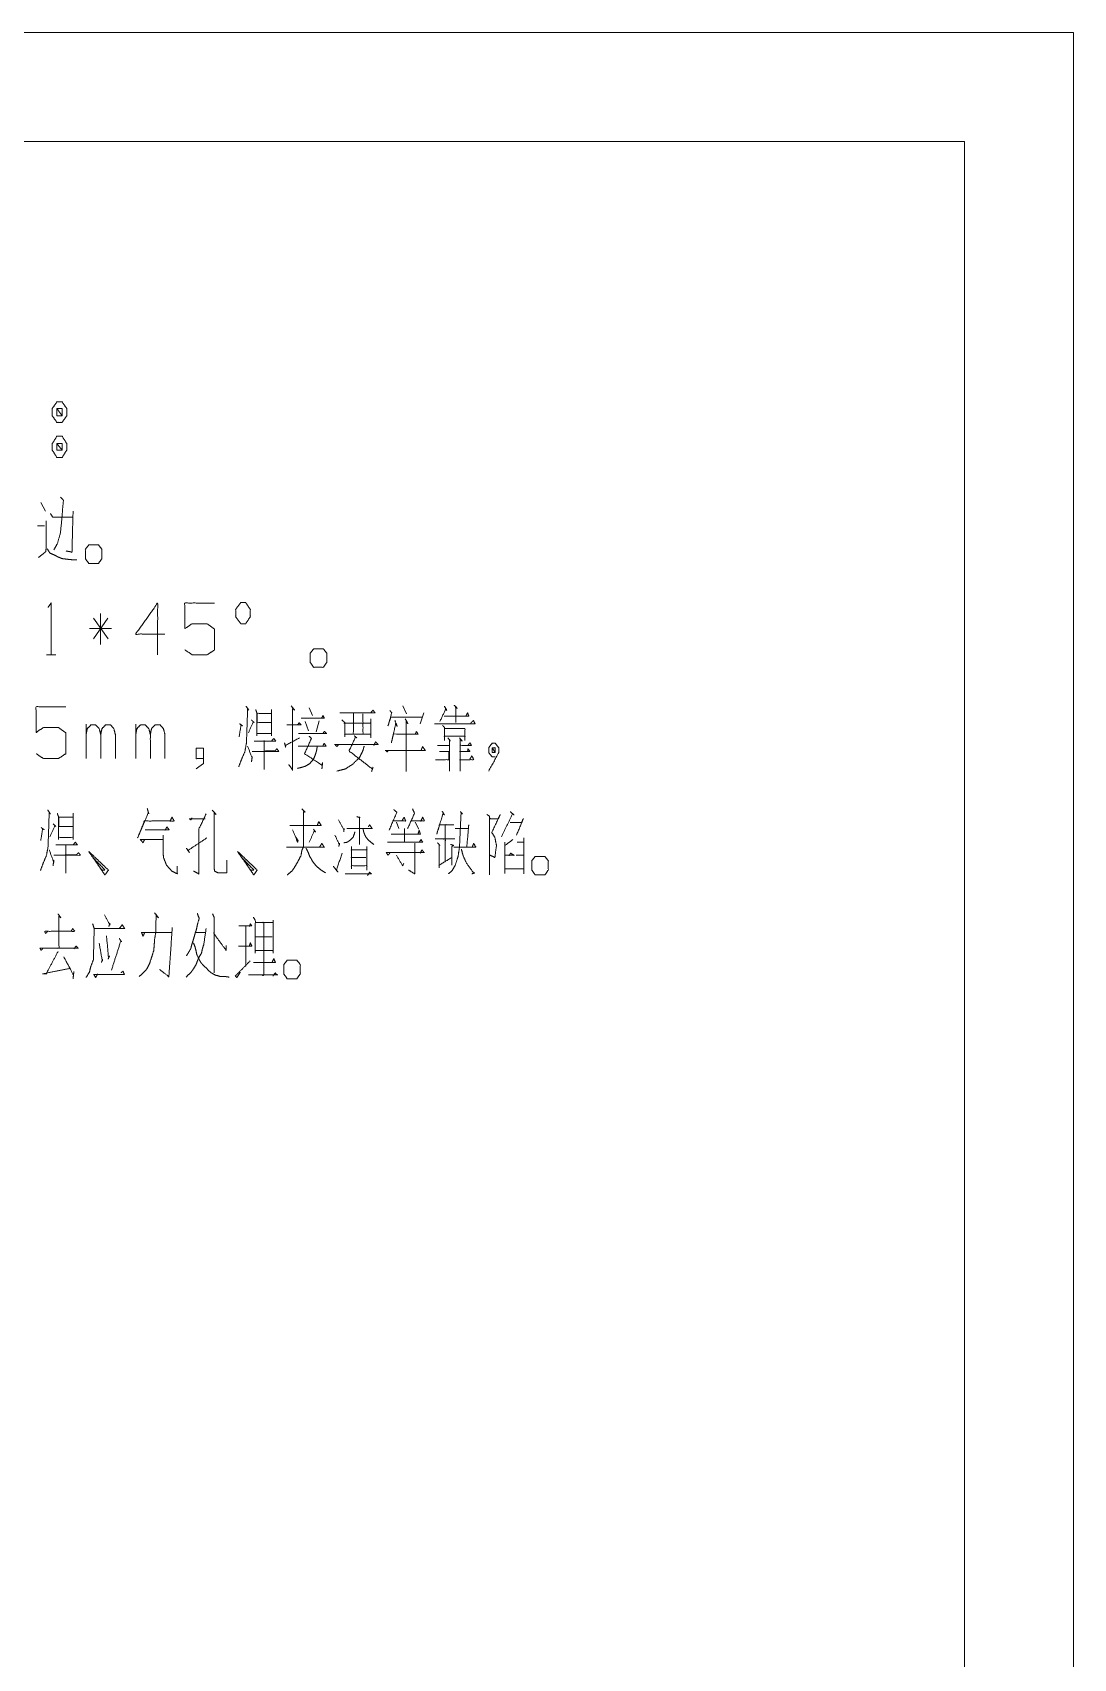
# Model space of a CAD drawing. Header units: millimetres. Extents: x 2210 to 79821, y -19430 to 2344.
# Drawn here: x 9041.4 to 9089.2, y 1715.2 to 1789.8 of the extents above; entities that cross this region are included whole.
import ezdxf

# ---------------------------------------------------------------- set-up
doc = ezdxf.new("R2010")
doc.units = ezdxf.units.MM
doc.layers.add('101', color=7, linetype='Continuous', true_color=0xffffff)

msp = doc.modelspace()

# ---------------------------------------------------------------- linework, layer by layer
at = {"layer": '101', "color": 133, "linetype": 'Continuous', "lineweight": 18}
for p, q in [((9089.207, 1789.822), (8669.207, 1789.822)), ((9089.207, 1492.822), (9089.207, 1789.822)), ((9084.207, 1784.822), (8694.207, 1784.822)), ((9084.207, 1497.822), (9084.207, 1784.822))]:
    msp.add_line(p, q, dxfattribs=at)
at = {"layer": '101', "color": 72, "linetype": 'Continuous', "lineweight": 18}
for p, q in [((9041.809, 1768.263), (9042.021, 1767.863)), ((9041.668, 1767.188), (9041.986, 1767.188)), ((9044.227, 1762.95), (9044.899, 1762)), ((9044.881, 1762.95), (9044.227, 1762)), ((9044.545, 1761.75), (9044.545, 1763.175)), ((9045.058, 1762.475), (9044.05, 1762.475)), ((9042.074, 1761.275), (9042.498, 1761.275)), ((9058.434, 1758.938), (9058.593, 1758.563)), ((9053.951, 1758.213), (9054.093, 1757.788)), ((9054.128, 1758.838), (9054.287, 1758.488)), ((9054.588, 1758.238), (9054.446, 1757.738)), ((9059.388, 1758.613), (9059.229, 1758.113)), ((9043.891, 1756.513), (9043.891, 1758.088)), ((9046.168, 1756.513), (9046.168, 1758.088)), ((9058.133, 1753.6), (9058.239, 1753.3)), ((9058.504, 1753.3), (9058.504, 1752.675)), ((9058.999, 1753.6), (9059.158, 1753.275)), ((9063.623, 1752.075), (9063.959, 1752.075)), ((9048.939, 1748.538), (9049.363, 1748.538)), ((9051.215, 1748.813), (9051.215, 1746.988)), ((9051.657, 1748.338), (9052.435, 1748.338))]:
    msp.add_line(p, q, dxfattribs=at)
for points, knots in [([(9042.79, 1772.875), (9042.551, 1772.875), (9042.339, 1772.575), (9042.339, 1772.238), (9042.551, 1771.938), (9042.79, 1771.938), (9043.002, 1772.238), (9043.002, 1772.575), (9042.79, 1772.875)], [0, 0, 0.091012, 0.231146, 0.359875, 0.500009, 0.591021, 0.731146, 0.859875, 1, 1]), ([(9042.551, 1772.238), (9042.79, 1772.238), (9042.551, 1772.575), (9042.551, 1772.238)], [0, 0, 0.24116, 0.6589, 1, 1]), ([(9042.79, 1772.238), (9042.79, 1772.575), (9042.551, 1772.575)], [0, 0, 0.585821, 1, 1]), ([(9043.002, 1770.963), (9042.79, 1771.3), (9042.551, 1771.3), (9042.339, 1770.963), (9042.339, 1770.663), (9042.551, 1770.325), (9042.79, 1770.325), (9043.002, 1770.663), (9043.002, 1770.963)], [0, 0, 0.149197, 0.238511, 0.387715, 0.5, 0.649205, 0.738519, 0.887715, 1, 1]), ([(9042.551, 1770.963), (9042.551, 1770.663), (9042.79, 1770.663)], [0, 0, 0.556971, 1, 1]), ([(9042.79, 1770.963), (9042.551, 1770.963), (9042.79, 1770.663), (9042.79, 1770.963)], [0, 0, 0.258827, 0.674606, 1, 1]), ([(9042.711, 1768.513), (9042.852, 1768.363), (9042.817, 1768.013), (9042.781, 1767.538), (9042.711, 1766.863), (9042.569, 1766.363), (9042.41, 1766.088)], [0, 0, 0.080825, 0.218773, 0.405544, 0.671675, 0.87543, 1, 1]), ([(9043.294, 1767.863), (9043.241, 1765.988), (9042.976, 1766.038)], [0, 0, 0.874254, 1, 1]), ([(9042.057, 1767.413), (9042.057, 1766.163), (9042.039, 1766.013), (9041.897, 1765.888), (9041.703, 1765.738)], [0, 0, 0.681074, 0.763374, 0.866199, 1, 1]), ([(9042.251, 1767.763), (9042.357, 1767.588), (9043.276, 1767.588)], [0, 0, 0.182091, 1, 1]), ([(9042.11, 1766.138), (9042.233, 1765.938), (9042.41, 1765.863), (9042.604, 1765.763), (9042.781, 1765.688), (9042.976, 1765.663), (9043.223, 1765.638), (9043.471, 1765.638)], [0, 0, 0.153716, 0.27922, 0.422119, 0.547599, 0.675721, 0.838258, 1, 1]), ([(9043.856, 1765.688), (9043.856, 1766.113), (9044.015, 1766.313), (9044.457, 1766.313), (9044.616, 1766.113), (9044.616, 1765.688), (9044.457, 1765.463), (9044.015, 1765.463), (9043.856, 1765.688)], [0, 0, 0.152001, 0.243404, 0.401438, 0.492841, 0.644843, 0.743404, 0.901438, 1, 1]), ([(9042.145, 1763.45), (9042.286, 1763.65), (9042.286, 1761.275)], [0, 0, 0.093484, 1, 1]), ([(9047.511, 1762.225), (9046.168, 1762.225), (9047.175, 1763.65), (9047.175, 1761.275)], [0, 0, 0.245871, 0.565294, 1, 1]), ([(9048.426, 1761.5), (9048.762, 1761.275), (9049.452, 1761.275), (9049.787, 1761.5), (9049.787, 1762.45), (9049.452, 1762.7), (9048.762, 1762.7), (9048.426, 1762.475), (9048.426, 1763.65), (9049.787, 1763.65)], [0, 0, 0.062227, 0.168344, 0.230571, 0.376817, 0.441265, 0.547381, 0.609608, 0.790491, 1, 1]), ([(9050.986, 1762.7), (9051.215, 1762.7), (9051.428, 1763.025), (9051.428, 1763.35), (9051.215, 1763.675), (9050.986, 1763.675), (9050.756, 1763.35), (9050.756, 1763.025), (9050.986, 1762.7)], [0, 0, 0.08568, 0.230391, 0.351581, 0.496291, 0.581972, 0.730391, 0.851581, 1, 1]), ([(9054.178, 1760.925), (9054.178, 1761.35), (9054.337, 1761.55), (9054.779, 1761.55), (9054.938, 1761.35), (9054.938, 1760.925), (9054.779, 1760.7), (9054.337, 1760.7), (9054.178, 1760.925)], [0, 0, 0.152001, 0.243404, 0.401438, 0.492841, 0.644843, 0.743404, 0.901438, 1, 1]), ([(9041.597, 1756.738), (9041.933, 1756.513), (9042.622, 1756.513), (9042.958, 1756.738), (9042.958, 1757.688), (9042.622, 1757.938), (9041.933, 1757.938), (9041.597, 1757.713), (9041.597, 1758.888), (9042.958, 1758.888)], [0, 0, 0.062227, 0.168344, 0.230571, 0.376817, 0.441265, 0.547381, 0.609608, 0.790491, 1, 1]), ([(9051.233, 1758.913), (9051.357, 1758.738), (9051.304, 1758.813), (9051.251, 1757.238), (9051.18, 1756.838), (9051.021, 1756.463), (9050.897, 1756.138)], [0, 0, 0.070423, 0.100597, 0.618411, 0.751881, 0.885731, 1, 1]), ([(9053.298, 1758.938), (9053.457, 1758.738), (9053.368, 1758.813), (9053.368, 1755.988), (9053.191, 1756.238)], [0, 0, 0.072951, 0.106035, 0.912581, 1, 1]), ([(9060.339, 1758.913), (9060.445, 1758.713), (9060.41, 1758.813), (9060.127, 1758.213)], [0, 0, 0.227343, 0.333861, 1, 1]), ([(9060.781, 1758.963), (9060.922, 1758.813), (9060.852, 1758.913), (9060.852, 1758.163)], [0, 0, 0.191129, 0.304687, 1, 1]), ([(9051.481, 1758.288), (9051.604, 1758.163), (9051.569, 1758.213), (9051.339, 1757.688)], [0, 0, 0.2171, 0.292679, 1, 1]), ([(9051.675, 1758.763), (9051.728, 1758.613), (9051.728, 1757.563), (9051.728, 1757.663), (9052.4, 1757.663), (9052.4, 1757.563), (9052.4, 1758.763), (9052.4, 1758.588), (9051.746, 1758.588), (9051.746, 1758.163), (9052.382, 1758.163)], [0, 0, 0.030766, 0.233824, 0.25316, 0.383045, 0.402381, 0.634445, 0.668287, 0.794759, 0.87695, 1, 1]), ([(9053.103, 1758.063), (9053.757, 1758.063), (9053.669, 1758.163), (9053.598, 1758.063)], [0, 0, 0.718752, 0.86542, 1, 1]), ([(9053.757, 1758.363), (9054.818, 1758.363), (9054.765, 1758.488), (9054.694, 1758.363)], [0, 0, 0.791484, 0.892824, 1, 1]), ([(9055.539, 1758.613), (9057.147, 1758.613), (9057.059, 1758.738), (9056.953, 1758.613)], [0, 0, 0.835359, 0.914868, 1, 1]), ([(9055.627, 1758.288), (9055.768, 1758.163), (9055.768, 1757.513), (9055.768, 1757.638), (9056.953, 1757.638), (9056.953, 1757.463), (9056.953, 1758.338), (9056.953, 1758.138), (9055.715, 1758.138), (9056.157, 1758.138), (9056.157, 1758.588), (9056.157, 1757.638), (9056.599, 1757.638), (9056.599, 1758.563)], [0, 0, 0.024061, 0.106925, 0.12286, 0.273832, 0.296142, 0.407694, 0.433192, 0.590926, 0.647262, 0.704631, 0.825743, 0.882074, 1, 1]), ([(9057.833, 1758.713), (9057.921, 1758.613), (9057.744, 1758.013), (9057.886, 1758.413), (9059.3, 1758.413)], [0, 0, 0.051382, 0.292219, 0.455573, 1, 1]), ([(9058.063, 1758.263), (9058.169, 1757.988), (9058.098, 1758.113), (9057.903, 1757.238), (9057.992, 1757.638), (9059.123, 1757.638), (9059.052, 1757.763), (9058.999, 1757.638)], [0, 0, 0.093421, 0.138942, 0.42305, 0.552892, 0.911445, 0.956967, 1, 1]), ([(9058.54, 1758.338), (9058.664, 1758.113), (9058.575, 1758.213), (9058.575, 1755.913)], [0, 0, 0.095448, 0.145054, 1, 1]), ([(9059.88, 1758.113), (9061.735, 1758.113), (9061.665, 1758.263), (9061.541, 1758.138)], [0, 0, 0.844523, 0.919977, 1, 1]), ([(9060.321, 1758.463), (9061.453, 1758.463), (9061.4, 1758.613), (9061.329, 1758.488)], [0, 0, 0.788885, 0.899843, 1, 1]), ([(9043.891, 1757.613), (9043.944, 1757.888), (9044.121, 1758.063), (9044.315, 1758.063), (9044.492, 1757.888), (9044.563, 1757.613), (9044.563, 1756.513)], [0, 0, 0.118873, 0.224452, 0.306981, 0.41256, 0.533077, 1, 1]), ([(9044.563, 1757.613), (9044.616, 1757.888), (9044.793, 1758.063), (9045.005, 1758.063), (9045.164, 1757.888), (9045.234, 1757.613), (9045.234, 1756.513)], [0, 0, 0.118598, 0.223931, 0.313762, 0.413923, 0.53416, 1, 1]), ([(9046.168, 1757.613), (9046.221, 1757.888), (9046.397, 1758.063), (9046.592, 1758.063), (9046.769, 1757.888), (9046.839, 1757.613), (9046.839, 1756.513)], [0, 0, 0.11887, 0.22446, 0.306972, 0.412562, 0.533079, 1, 1]), ([(9046.839, 1757.613), (9046.892, 1757.888), (9047.069, 1758.063), (9047.281, 1758.063), (9047.44, 1757.888), (9047.511, 1757.613), (9047.511, 1756.513)], [0, 0, 0.118599, 0.223933, 0.313765, 0.413914, 0.534157, 1, 1]), ([(9050.933, 1758.113), (9051.074, 1758.013), (9051.003, 1758.063), (9050.915, 1757.513)], [0, 0, 0.21204, 0.31808, 1, 1]), ([(9051.604, 1757.313), (9052.594, 1757.313), (9052.506, 1757.438), (9052.417, 1757.338)], [0, 0, 0.775514, 0.895461, 1, 1]), ([(9052.997, 1757.238), (9053.05, 1757.038), (9053.032, 1757.113), (9053.686, 1757.463)], [0, 0, 0.20173, 0.276869, 1, 1]), ([(9053.633, 1757.663), (9054.924, 1757.663), (9054.835, 1757.763), (9054.747, 1757.663)], [0, 0, 0.828595, 0.914307, 1, 1]), ([(9054.128, 1757.538), (9054.234, 1757.438), (9053.916, 1756.738), (9054.712, 1756.213), (9054.747, 1756.338), (9054.712, 1756.038)], [0, 0, 0.063381, 0.397728, 0.812149, 0.868641, 1, 1]), ([(9056.193, 1757.563), (9056.316, 1757.463), (9056.263, 1757.513), (9055.963, 1756.863), (9057.023, 1756.038), (9057.059, 1756.113), (9056.988, 1755.913)], [0, 0, 0.061504, 0.089684, 0.366516, 0.885934, 0.917992, 1, 1]), ([(9060.251, 1758.038), (9060.339, 1757.938), (9060.339, 1757.338), (9060.339, 1757.538), (9061.276, 1757.538), (9061.276, 1757.338), (9061.276, 1757.888), (9060.321, 1757.888)], [0, 0, 0.037337, 0.205184, 0.261131, 0.523188, 0.579135, 0.732993, 1, 1]), ([(9060.498, 1757.463), (9060.604, 1757.313), (9060.569, 1757.388), (9060.569, 1755.938)], [0, 0, 0.107012, 0.155318, 1, 1]), ([(9061.028, 1757.463), (9061.152, 1757.313), (9061.064, 1757.388), (9061.064, 1755.938), (9061.064, 1757.113), (9061.576, 1757.113), (9061.506, 1757.238), (9061.417, 1757.113)], [0, 0, 0.051928, 0.082886, 0.470105, 0.783888, 0.920772, 0.959125, 1, 1]), ([(9049.275, 1756.513), (9048.939, 1756.513), (9048.939, 1756.988), (9049.275, 1756.988), (9049.275, 1756.288), (9048.939, 1756.038)], [0, 0, 0.148256, 0.357928, 0.506184, 0.815178, 1, 1]), ([(9051.304, 1757.088), (9051.516, 1756.513), (9051.516, 1756.613), (9051.481, 1756.363)], [0, 0, 0.63485, 0.738443, 1, 1]), ([(9051.516, 1756.838), (9052.736, 1756.838), (9052.647, 1756.963), (9052.559, 1756.863), (9052.064, 1756.863), (9052.064, 1757.338), (9052.064, 1756.013)], [0, 0, 0.320853, 0.361123, 0.396236, 0.526437, 0.651407, 1, 1]), ([(9054.499, 1757.063), (9054.464, 1756.863), (9054.411, 1756.688), (9054.34, 1756.513), (9054.164, 1756.288), (9053.951, 1756.163), (9053.792, 1756.113), (9053.598, 1756.063)], [0, 0, 0.137747, 0.261754, 0.389765, 0.583805, 0.750783, 0.863849, 1, 1]), ([(9053.616, 1757.088), (9054.906, 1757.088), (9054.818, 1757.213), (9054.765, 1757.113)], [0, 0, 0.828938, 0.927288, 1, 1]), ([(9055.486, 1757.163), (9055.397, 1757.063), (9055.309, 1757.163), (9057.288, 1757.163), (9057.182, 1757.288), (9057.094, 1757.113)], [0, 0, 0.05119, 0.102391, 0.861893, 0.924788, 1, 1]), ([(9056.652, 1757.088), (9056.599, 1756.888), (9056.44, 1756.563), (9056.104, 1756.238), (9055.786, 1756.038), (9055.397, 1755.938)], [0, 0, 0.114098, 0.313632, 0.571362, 0.778585, 1, 1]), ([(9057.762, 1756.888), (9057.709, 1756.813), (9057.638, 1756.888), (9059.459, 1756.888), (9059.335, 1757.063), (9059.264, 1756.888)], [0, 0, 0.037986, 0.080605, 0.833347, 0.921963, 1, 1]), ([(9060.021, 1757.113), (9060.586, 1757.113), (9060.533, 1757.113), (9060.569, 1757.113), (9060.569, 1756.838), (9060.109, 1756.838), (9060.533, 1756.838), (9060.533, 1756.463), (9059.933, 1756.463)], [0, 0, 0.202817, 0.221822, 0.234497, 0.333111, 0.497902, 0.650019, 0.784493, 1, 1]), ([(9061.028, 1756.838), (9061.506, 1756.838), (9061.417, 1756.963), (9061.4, 1756.838)], [0, 0, 0.630795, 0.833126, 1, 1]), ([(9062.669, 1756.588), (9062.527, 1756.588), (9062.368, 1756.788), (9062.368, 1757.013), (9062.527, 1757.213), (9062.669, 1757.213), (9062.828, 1757.013), (9062.828, 1756.788), (9062.368, 1755.938)], [0, 0, 0.057341, 0.160987, 0.252238, 0.355877, 0.413218, 0.516857, 0.608109, 1, 1]), ([(9062.527, 1756.788), (9062.669, 1756.788), (9062.527, 1757.013), (9062.527, 1756.788)], [0, 0, 0.223671, 0.644056, 1, 1]), ([(9062.669, 1756.788), (9062.669, 1757.013), (9062.527, 1757.013)], [0, 0, 0.614104, 1, 1]), ([(9061.028, 1756.463), (9061.682, 1756.463), (9061.594, 1756.638), (9061.506, 1756.488)], [0, 0, 0.638562, 0.829994, 1, 1]), ([(9042.127, 1754.15), (9042.251, 1753.975), (9042.198, 1754.05), (9042.145, 1752.475), (9042.074, 1752.075), (9041.915, 1751.7), (9041.791, 1751.375)], [0, 0, 0.070423, 0.100605, 0.618416, 0.751887, 0.885731, 1, 1]), ([(9042.569, 1754), (9042.622, 1753.85), (9042.622, 1752.8), (9042.622, 1752.9), (9043.294, 1752.9), (9043.294, 1752.8), (9043.294, 1754), (9043.294, 1753.825), (9042.64, 1753.825), (9042.64, 1753.4), (9043.276, 1753.4)], [0, 0, 0.030766, 0.233823, 0.253158, 0.38305, 0.402386, 0.634448, 0.66829, 0.79476, 0.876951, 1, 1]), ([(9046.698, 1754.225), (9046.769, 1753.975), (9046.751, 1754.05), (9046.256, 1752.875), (9046.574, 1753.65), (9047.935, 1753.65), (9047.829, 1753.825), (9047.741, 1753.625)], [0, 0, 0.061361, 0.07956, 0.380695, 0.578569, 0.900023, 0.948357, 1, 1]), ([(9048.745, 1753.8), (9048.709, 1753.7), (9048.621, 1753.75), (9049.363, 1753.75)], [0, 0, 0.111661, 0.218529, 1, 1]), ([(9049.399, 1753.975), (9049.063, 1753.275), (9049.063, 1751.225), (9048.815, 1751.35)], [0, 0, 0.250154, 0.910669, 1, 1]), ([(9049.681, 1754.15), (9049.858, 1753.95), (9049.77, 1754), (9049.77, 1751.475), (9049.787, 1751.35), (9049.946, 1751.275), (9050.353, 1751.275), (9050.353, 1751.85)], [0, 0, 0.063898, 0.088201, 0.692693, 0.722914, 0.76502, 0.86234, 1, 1]), ([(9053.792, 1754.2), (9053.951, 1754.05), (9053.863, 1754.075), (9053.863, 1752.45), (9053.792, 1752.3), (9053.757, 1752.075), (9053.616, 1751.8), (9053.457, 1751.525), (9053.333, 1751.35), (9053.121, 1751.175)], [0, 0, 0.063456, 0.090106, 0.561773, 0.6099, 0.676008, 0.765765, 0.857978, 0.920179, 1, 1]), ([(9055.468, 1753.7), (9055.715, 1753.25), (9055.733, 1753.3), (9055.715, 1753.15)], [0, 0, 0.715607, 0.789518, 1, 1]), ([(9056.316, 1753.85), (9056.458, 1753.8), (9056.44, 1753.825), (9056.44, 1752.575), (9056.44, 1753.3), (9055.857, 1753.3), (9057.023, 1753.3), (9056.9, 1753.475), (9056.847, 1753.375)], [0, 0, 0.035429, 0.042658, 0.337964, 0.509243, 0.647042, 0.92263, 0.973257, 1, 1]), ([(9058.01, 1754.175), (9058.151, 1754.05), (9057.797, 1753.225)], [0, 0, 0.173729, 1, 1]), ([(9058.01, 1753.65), (9058.557, 1753.65), (9058.487, 1753.825), (9058.381, 1753.65)], [0, 0, 0.582093, 0.78261, 1, 1]), ([(9058.876, 1754.2), (9058.964, 1754), (9058.646, 1753.3)], [0, 0, 0.22142, 1, 1]), ([(9058.805, 1753.65), (9059.424, 1753.65), (9059.335, 1753.825), (9059.247, 1753.625)], [0, 0, 0.598664, 0.788389, 1, 1]), ([(9060.233, 1754.1), (9060.339, 1753.925), (9060.268, 1753.975), (9059.986, 1753.05), (9060.109, 1753.475), (9060.763, 1753.475), (9060.374, 1753.475), (9060.374, 1751.825), (9060.374, 1752.825), (9059.915, 1752.825), (9060.816, 1752.825)], [0, 0, 0.030292, 0.04311, 0.186306, 0.251836, 0.348651, 0.406217, 0.650485, 0.798525, 0.866556, 1, 1]), ([(9061.064, 1754.075), (9061.17, 1753.975), (9061.099, 1754), (9061.028, 1752.45), (9060.958, 1752), (9060.834, 1751.625), (9060.693, 1751.375), (9060.516, 1751.225)], [0, 0, 0.046393, 0.070258, 0.564119, 0.709105, 0.834788, 0.926207, 1, 1]), ([(9062.28, 1753.95), (9062.403, 1753.875), (9062.403, 1751.175), (9062.403, 1753.75), (9062.81, 1753.75), (9062.898, 1753.95), (9062.509, 1753.125), (9062.651, 1752.9), (9062.722, 1752.525), (9062.651, 1751.975), (9062.386, 1752.1)], [0, 0, 0.017119, 0.336575, 0.641242, 0.689339, 0.715209, 0.82312, 0.854561, 0.89971, 0.96532, 1, 1]), ([(9063.358, 1754.075), (9063.535, 1753.925), (9063.464, 1753.975), (9062.951, 1752.925)], [0, 0, 0.155911, 0.214149, 1, 1]), ([(9063.358, 1753.575), (9063.87, 1753.575), (9063.959, 1753.75), (9063.641, 1753)], [0, 0, 0.336497, 0.465186, 1, 1]), ([(9041.827, 1753.35), (9041.968, 1753.25), (9041.897, 1753.3), (9041.809, 1752.75)], [0, 0, 0.212014, 0.318021, 1, 1]), ([(9042.375, 1753.525), (9042.498, 1753.4), (9042.463, 1753.45), (9042.233, 1752.925)], [0, 0, 0.217072, 0.292654, 1, 1]), ([(9046.574, 1752.8), (9046.503, 1752.65), (9046.38, 1752.8), (9047.423, 1752.8), (9047.423, 1753), (9047.423, 1752.325), (9047.44, 1751.975), (9047.582, 1751.625), (9047.829, 1751.35), (9048.077, 1751.225), (9048.077, 1751.575)], [0, 0, 0.041424, 0.089998, 0.350496, 0.400453, 0.569066, 0.656606, 0.750902, 0.843309, 0.912567, 1, 1]), ([(9046.609, 1753.25), (9047.705, 1753.25), (9047.599, 1753.375), (9047.511, 1753.225)], [0, 0, 0.764258, 0.878591, 1, 1]), ([(9053.245, 1753.45), (9054.676, 1753.45), (9054.57, 1753.625), (9054.499, 1753.45)], [0, 0, 0.784459, 0.896586, 1, 1]), ([(9053.368, 1753.25), (9053.598, 1752.675), (9053.616, 1752.75), (9053.51, 1752.925)], [0, 0, 0.687336, 0.772875, 1, 1]), ([(9054.323, 1753.275), (9054.429, 1753.15), (9054.358, 1753.175), (9054.128, 1752.675)], [0, 0, 0.207707, 0.30272, 1, 1]), ([(9055.309, 1753), (9055.521, 1752.55), (9055.521, 1752.625), (9055.486, 1752.475)], [0, 0, 0.684656, 0.787896, 1, 1]), ([(9056.228, 1753.15), (9056.157, 1752.925), (9056.016, 1752.775), (9055.874, 1752.675), (9055.715, 1752.65)], [0, 0, 0.303834, 0.569397, 0.792545, 1, 1]), ([(9056.599, 1753.3), (9056.635, 1753.125), (9056.723, 1752.925), (9056.864, 1752.75), (9057.094, 1752.575)], [0, 0, 0.196, 0.435986, 0.682965, 1, 1]), ([(9057.886, 1753.05), (9059.229, 1753.05), (9059.176, 1753.225), (9059.123, 1753.05)], [0, 0, 0.786012, 0.89301, 1, 1]), ([(9060.834, 1753.3), (9061.435, 1753.3), (9061.453, 1753.475), (9061.364, 1752.475)], [0, 0, 0.337467, 0.436241, 1, 1]), ([(9042.198, 1752.325), (9042.41, 1751.75), (9042.41, 1751.85), (9042.375, 1751.6)], [0, 0, 0.634855, 0.738446, 1, 1]), ([(9042.41, 1752.075), (9043.63, 1752.075), (9043.541, 1752.2), (9043.453, 1752.1), (9042.958, 1752.1), (9042.958, 1752.575), (9042.958, 1751.25)], [0, 0, 0.320851, 0.361127, 0.39624, 0.52644, 0.651409, 1, 1]), ([(9042.498, 1752.55), (9043.488, 1752.55), (9043.4, 1752.675), (9043.311, 1752.575)], [0, 0, 0.775505, 0.895445, 1, 1]), ([(9044.156, 1752.025), (9044.757, 1751.4), (9044.616, 1751.4), (9044.015, 1752.25), (9044.757, 1751.175), (9044.916, 1751.4), (9044.015, 1752.25)], [0, 0, 0.178023, 0.207053, 0.42079, 0.689029, 0.745611, 1, 1]), ([(9048.497, 1752.4), (9048.639, 1752.2), (9048.568, 1752.3), (9049.434, 1752.875)], [0, 0, 0.174079, 0.261125, 1, 1]), ([(9050.986, 1752.025), (9051.587, 1751.4), (9051.445, 1751.4), (9050.844, 1752.25), (9051.587, 1751.175), (9051.746, 1751.4), (9050.844, 1752.25)], [0, 0, 0.178023, 0.207053, 0.42079, 0.689029, 0.745611, 1, 1]), ([(9053.085, 1752.45), (9054.818, 1752.45), (9054.712, 1752.625), (9054.605, 1752.45)], [0, 0, 0.808871, 0.90443, 1, 1]), ([(9053.987, 1752.4), (9054.075, 1752.225), (9054.164, 1752), (9054.323, 1751.75), (9054.464, 1751.575), (9054.676, 1751.4), (9054.871, 1751.275)], [0, 0, 0.133793, 0.298778, 0.501012, 0.654559, 0.842239, 1, 1]), ([(9056.069, 1752.475), (9056.069, 1751.45), (9056.069, 1751.6), (9056.776, 1751.6), (9056.776, 1751.4), (9056.776, 1752.475), (9056.776, 1752.325), (9056.069, 1752.325), (9056.069, 1751.975), (9056.723, 1751.975)], [0, 0, 0.204267, 0.23416, 0.375056, 0.41491, 0.629137, 0.659031, 0.799927, 0.869674, 1, 1]), ([(9057.833, 1752.175), (9057.744, 1752.075), (9057.674, 1752.2), (9059.406, 1752.2), (9059.3, 1752.325), (9059.229, 1752.175)], [0, 0, 0.057056, 0.118451, 0.85902, 0.929101, 1, 1]), ([(9057.727, 1752.675), (9059.335, 1752.675), (9059.264, 1752.8), (9059.176, 1752.675)], [0, 0, 0.844251, 0.919636, 1, 1]), ([(9058.982, 1752.625), (9058.982, 1751.225), (9058.681, 1751.4)], [0, 0, 0.801044, 1, 1]), ([(9060.021, 1752.65), (9060.127, 1752.525), (9060.092, 1752.575), (9060.092, 1751.5), (9060.092, 1751.625), (9060.675, 1751.975), (9060.675, 1751.625), (9060.675, 1752.475), (9060.763, 1752.525), (9060.622, 1752.575)], [0, 0, 0.046083, 0.063298, 0.365527, 0.400674, 0.591913, 0.69031, 0.929277, 0.957827, 1, 1]), ([(9060.763, 1752.45), (9061.771, 1752.45), (9061.682, 1752.625), (9061.612, 1752.45)], [0, 0, 0.723606, 0.86443, 1, 1]), ([(9061.117, 1752.35), (9061.187, 1752.075), (9061.329, 1751.75), (9061.682, 1751.25), (9061.735, 1751.275), (9061.594, 1751.225)], [0, 0, 0.194577, 0.437454, 0.857077, 0.897231, 1, 1]), ([(9063.482, 1752.8), (9063.11, 1752.525), (9063.11, 1752.675), (9063.11, 1751.25), (9063.11, 1751.45), (9063.976, 1751.45), (9063.976, 1751.225), (9063.976, 1752.875), (9063.976, 1752.675), (9063.676, 1752.675)], [0, 0, 0.084319, 0.111697, 0.371805, 0.40831, 0.566394, 0.607464, 0.908646, 0.945155, 1, 1]), ([(9055.238, 1751.575), (9055.45, 1751.3), (9055.38, 1751.4), (9055.645, 1752.175)], [0, 0, 0.269455, 0.364478, 1, 1]), ([(9058.133, 1752.075), (9058.416, 1751.6), (9058.469, 1751.7)], [0, 0, 0.830038, 1, 1]), ([(9063.146, 1752.075), (9063.535, 1752.075), (9063.376, 1752.175), (9063.305, 1752.05)], [0, 0, 0.5398, 0.800607, 1, 1]), ([(9064.344, 1751.4), (9064.344, 1751.825), (9064.503, 1752.025), (9064.945, 1752.025), (9065.104, 1751.825), (9065.104, 1751.4), (9064.945, 1751.175), (9064.503, 1751.175), (9064.344, 1751.4)], [0, 0, 0.151999, 0.243401, 0.401448, 0.492841, 0.644841, 0.743393, 0.901439, 1, 1]), ([(9055.786, 1751.225), (9056.988, 1751.225), (9056.9, 1751.3), (9056.811, 1751.15)], [0, 0, 0.80561, 0.883295, 1, 1]), ([(9042.604, 1749.388), (9042.728, 1749.213), (9042.64, 1749.288), (9042.64, 1747.813), (9041.774, 1747.813), (9043.524, 1747.813), (9043.435, 1747.913), (9043.329, 1747.788)], [0, 0, 0.045417, 0.069976, 0.382575, 0.566129, 0.936978, 0.965261, 1, 1]), ([(9044.74, 1749.338), (9044.987, 1748.888), (9044.987, 1748.963), (9044.934, 1748.813)], [0, 0, 0.68691, 0.787221, 1, 1]), ([(9047.034, 1749.438), (9047.21, 1749.213), (9047.104, 1749.313), (9047.087, 1748.538), (9047.034, 1748.213), (9047.016, 1747.938), (9046.998, 1747.713), (9046.91, 1747.438), (9046.804, 1747.113), (9046.68, 1746.863), (9046.521, 1746.688), (9046.327, 1746.513)], [0, 0, 0.083042, 0.125347, 0.350344, 0.445922, 0.525904, 0.59141, 0.675248, 0.774472, 0.855431, 0.924077, 1, 1]), ([(9048.992, 1749.413), (9049.08, 1749.188), (9048.992, 1748.863), (9048.957, 1748.688), (9048.886, 1748.463), (9048.815, 1748.213), (9048.745, 1747.988), (9048.692, 1747.788), (9048.603, 1747.638), (9048.497, 1747.463)], [0, 0, 0.116544, 0.278924, 0.364996, 0.478699, 0.603953, 0.717656, 0.817411, 0.901351, 1, 1]), ([(9049.699, 1749.388), (9049.77, 1749.213), (9049.77, 1746.688)], [0, 0, 0.069554, 1, 1]), ([(9051.569, 1749.238), (9051.657, 1749.088), (9051.657, 1747.588), (9051.657, 1747.713), (9052.47, 1747.713), (9052.47, 1747.588), (9052.47, 1749.088), (9052.47, 1748.988), (9051.657, 1748.988), (9052.046, 1748.988), (9052.046, 1746.588), (9051.339, 1746.588), (9052.683, 1746.588), (9052.594, 1746.638), (9052.576, 1746.688), (9052.47, 1746.538)], [0, 0, 0.016855, 0.162098, 0.174201, 0.252927, 0.26503, 0.410273, 0.419956, 0.498683, 0.536335, 0.768723, 0.837178, 0.967247, 0.97708, 0.982214, 1, 1]), ([(9042.127, 1748.588), (9042.039, 1748.488), (9041.986, 1748.588), (9043.365, 1748.588), (9043.276, 1748.713), (9043.205, 1748.588)], [0, 0, 0.069442, 0.128329, 0.845633, 0.925285, 1, 1]), ([(9044.192, 1748.938), (9044.262, 1748.713), (9044.227, 1747.288), (9044.103, 1746.963), (9044.05, 1746.738), (9043.891, 1746.463)], [0, 0, 0.092202, 0.649473, 0.785428, 0.875797, 1, 1]), ([(9044.262, 1748.713), (9045.659, 1748.713), (9045.553, 1748.888), (9045.411, 1748.713)], [0, 0, 0.764715, 0.876776, 1, 1]), ([(9046.574, 1748.513), (9046.503, 1748.363), (9046.433, 1748.538), (9047.829, 1748.538)], [0, 0, 0.094712, 0.202518, 1, 1]), ([(9047.847, 1748.763), (9047.688, 1746.513), (9047.263, 1746.838)], [0, 0, 0.808463, 1, 1]), ([(9049.399, 1748.713), (9049.292, 1747.988), (9049.222, 1747.763), (9049.186, 1747.588), (9049.08, 1747.413), (9048.992, 1747.213), (9048.939, 1747.063), (9048.815, 1746.863), (9048.709, 1746.713), (9048.479, 1746.488)], [0, 0, 0.296652, 0.392137, 0.464419, 0.547269, 0.635793, 0.70021, 0.795423, 0.869798, 1, 1]), ([(9049.734, 1748.513), (9050.318, 1747.713), (9050.318, 1747.938)], [0, 0, 0.81482, 1, 1]), ([(9050.897, 1748.838), (9051.498, 1748.838), (9051.428, 1748.938), (9051.392, 1748.813)], [0, 0, 0.704249, 0.847771, 1, 1]), ([(9041.897, 1747.788), (9041.827, 1747.713), (9041.774, 1747.813)], [0, 0, 0.476558, 1, 1]), ([(9044.492, 1748.038), (9044.634, 1747.238), (9044.651, 1747.313), (9044.598, 1747.163)], [0, 0, 0.774783, 0.848276, 1, 1]), ([(9044.828, 1748.388), (9044.916, 1747.413), (9044.969, 1747.463), (9044.899, 1747.313)], [0, 0, 0.803972, 0.863834, 1, 1]), ([(9045.411, 1748.263), (9045.517, 1748.113), (9045.482, 1748.138), (9045.058, 1746.813)], [0, 0, 0.113534, 0.140284, 1, 1]), ([(9048.815, 1748.063), (9048.886, 1747.888), (9048.939, 1747.688), (9048.974, 1747.513), (9049.151, 1747.163), (9049.239, 1747.063), (9049.487, 1746.813), (9049.628, 1746.688), (9049.805, 1746.588), (9050.053, 1746.513), (9050.282, 1746.513), (9050.459, 1746.488)], [0, 0, 0.075195, 0.157624, 0.228747, 0.384953, 0.438112, 0.578246, 0.653432, 0.734339, 0.837339, 0.928876, 1, 1]), ([(9050.88, 1747.913), (9051.498, 1747.913), (9051.428, 1748.063), (9051.392, 1747.938)], [0, 0, 0.676559, 0.85793, 1, 1]), ([(9042.604, 1747.663), (9042.057, 1746.638), (9041.897, 1746.638), (9043.152, 1746.888), (9042.87, 1747.413), (9043.311, 1746.588), (9043.329, 1746.738), (9043.294, 1746.413)], [0, 0, 0.252061, 0.286561, 0.564064, 0.693385, 0.896347, 0.9291, 1, 1]), ([(9050.968, 1746.713), (9050.809, 1746.463), (9050.738, 1746.538), (9051.428, 1747.238)], [0, 0, 0.214449, 0.289042, 1, 1]), ([(9051.569, 1747.163), (9052.576, 1747.163), (9052.506, 1747.338), (9052.435, 1747.188)], [0, 0, 0.739674, 0.878246, 1, 1]), ([(9052.962, 1746.638), (9052.962, 1747.063), (9053.121, 1747.263), (9053.563, 1747.263), (9053.722, 1747.063), (9053.722, 1746.638), (9053.563, 1746.413), (9053.121, 1746.413), (9052.962, 1746.638)], [0, 0, 0.151999, 0.243401, 0.401448, 0.492841, 0.644841, 0.743393, 0.901439, 1, 1]), ([(9044.421, 1746.638), (9044.333, 1746.463), (9044.245, 1746.613), (9045.641, 1746.613), (9045.588, 1746.763), (9045.5, 1746.688)], [0, 0, 0.096043, 0.181319, 0.865283, 0.943214, 1, 1])]:
    msp.add_open_spline(points, degree=1, knots=knots, dxfattribs=at)

doc.saveas('drawing.dxf')
